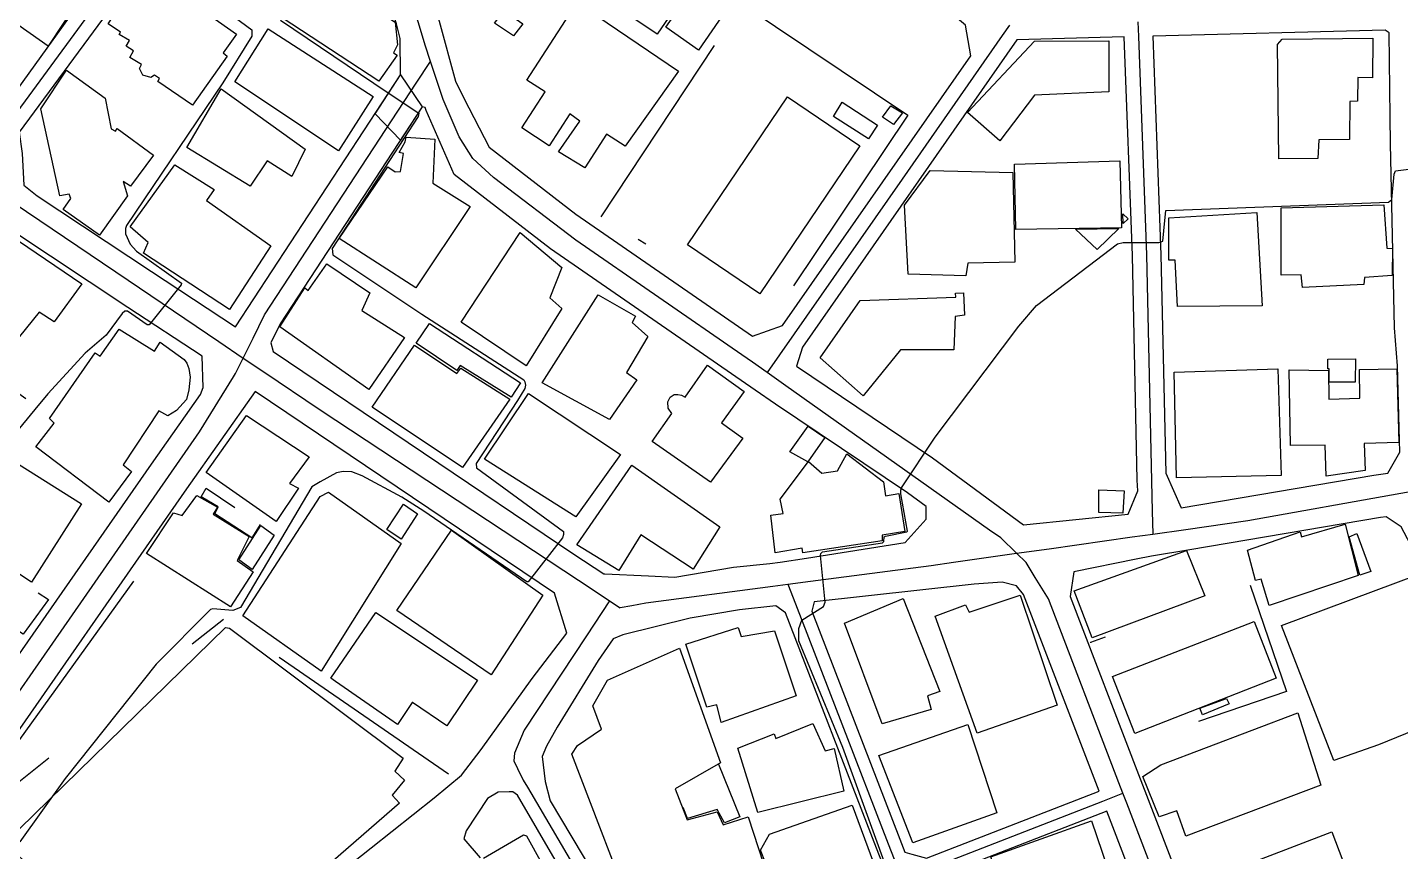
# Model space of a CAD drawing. Header units: millimetres. Extents: x 198785 to 203305, y 542885 to 545889.
# Drawn here: x 202611.8 to 202803.6, y 544799.4 to 544914.6 of the extents above; entities that cross this region are included whole.
import ezdxf

# ---------------------------------------------------------------- set-up
doc = ezdxf.new("R2010")
doc.units = ezdxf.units.MM
doc.linetypes.add('FENCE_25K', pattern=[54.3, 28.7, -9.2, -16.4])
doc.linetypes.add('HIDDEN_BULD_25K', pattern=[28.8, 18.4, -10.4])
for name, color, linetype in [('A0013117', 253, 'Continuous'), ('A0013118', 253, 'Continuous'), ('A0023217', 253, 'Continuous'), ('B0014111', 253, 'Continuous'), ('B0014112', 253, 'Continuous'), ('B0014113', 253, 'Continuous'), ('B0014115', 253, 'Continuous'), ('B0014116', 253, 'Continuous'), ('B0024120', 253, 'Continuous'), ('C0076117', 253, 'Continuous'), ('C0390130', 253, 'Continuous'), ('F0017111', 253, 'Continuous'), ('F0017114', 253, 'Continuous')]:
    doc.layers.add(name, color=color, linetype=linetype)

msp = doc.modelspace()

# ---------------------------------------------------------------- linework, layer by layer
at = {"layer": 'A0013117'}
for points in [[(202602.43, 544899.47), (202606.37, 544900.33), (202618.51, 544917.16), (202634.31, 544939.07), (202655.11, 544969.71), (202655.91, 544973.69), (202653.01, 544975.66), (202638.46, 544985.16), (202633.95, 544984.34), (202617.68, 544960.59), (202600.8, 544935.95), (202586.35, 544914.22), (202586.41, 544912.7), (202586.91, 544909.77), (202602.43, 544899.47)], [(202640.89, 544872.74), (202663.93, 544907.96), (202663.88, 544913.02), (202663.35, 544915.07), (202662.49, 544917.7), (202661.22, 544922.64), (202661.18, 544924.45), (202661.72, 544928.07), (202673.35, 544945.61), (202680.46, 544955.55), (202679.17, 544958.48), (202662.45, 544969.36), (202658.95, 544968.23), (202627.94, 544923.42), (202610.66, 544899.95), (202611.09, 544896.95), (202611.3, 544892.52), (202613.16, 544891.03), (202629.14, 544880.43), (202640.89, 544872.74)], [(202713.09, 544871.42), (202717.32, 544872.92), (202743.6, 544910.6), (202742.87, 544914.87), (202739.76, 544917.48), (202716.25, 544934.51), (202713.52, 544936.49), (202710.24, 544938.72), (202703.39, 544943.39), (202690.75, 544952.08), (202685.94, 544952.04), (202685.12, 544951.76), (202678.29, 544942.21), (202667.46, 544925.87), (202667.19, 544924.07), (202667.2, 544923.46), (202668.26, 544919.38), (202669.33, 544915.43), (202671.61, 544907.06), (202672.78, 544904.69), (202676.32, 544897.82), (202688.45, 544888.48), (202713.09, 544871.42)], [(202773, 544847.43), (202799.9, 544851.97), (202801.89, 544852.28), (202803.56, 544855.19), (202803.47, 544858.55), (202803.24, 544867.28), (202802.8, 544872.6), (202802.32, 544894.05), (202802.23, 544898.3), (202802.19, 544902.08), (202802.05, 544913.83), (202801.52, 544914.17), (202769.04, 544913.36), (202770.18, 544882.79), (202770.84, 544852.26), (202773, 544847.43)], [(202750.98, 544845.02), (202765.59, 544846.55), (202766.95, 544849.78), (202766.87, 544851.27), (202766.18, 544882.67), (202765.04, 544913.25), (202750.06, 544912.86), (202720.08, 544869.89), (202719.25, 544867.2), (202738.24, 544854.41), (202750.98, 544845.02)], [(202569.05, 544835.32), (202599.53, 544814.49), (202601.15, 544813.35), (202629.13, 544853.53), (202635.98, 544863.25), (202636.35, 544864.22), (202636.23, 544868.62), (202625.84, 544875.42), (202609.63, 544886.18), (202608.41, 544887.15), (202604.2, 544890.51), (202600.13, 544893.25), (202584.85, 544903.51), (202580.1, 544900.75), (202573.11, 544890.33), (202611.58, 544862.68)], [(202698.58, 544837.89), (202702.25, 544837.71), (202710.45, 544839.1), (202715.51, 544839.65), (202716.99, 544839.81), (202720.66, 544840.39), (202734.45, 544842.56), (202737.37, 544845.84), (202737.38, 544847.59), (202734.78, 544849.5), (202716.34, 544861.92), (202713.47, 544863.85), (202710.17, 544866.14), (202684.91, 544883.63), (202671.44, 544894.01), (202667.51, 544902.98), (202667.36, 544903.38), (202666.97, 544903.47), (202647.12, 544873.14), (202645.81, 544870.48), (202646.12, 544869.25), (202688.14, 544840.92), (202692.33, 544838.2), (202692.47, 544838.19), (202698.58, 544837.89)], [(202672.44, 544810.02), (202675.21, 544813.65), (202682.33, 544823.55), (202687.17, 544829.89), (202685.47, 544835.5), (202643.63, 544863.69), (202634.05, 544850.09), (202605.79, 544809.51)], [(202782.1, 544770.99), (202784.38, 544769.4), (202826.23, 544784.18), (202828.37, 544787.92), (202818.32, 544815.78), (202816.1, 544820.64), (202813.86, 544825.55), (202811.98, 544829.13), (202803.76, 544844.74), (202801.65, 544846.17), (202800.87, 544846.05), (202774.23, 544841.56), (202768.85, 544840.65), (202766.7, 544840.22), (202758.01, 544838.46), (202757.5, 544835.04), (202767.06, 544810.15), (202768.18, 544807.23), (202782.1, 544770.99)], [(202735.37, 544799.01), (202737.44, 544798.45), (202761.53, 544807.82), (202750.98, 544835.3), (202749.98, 544836.5), (202747.99, 544837.03), (202744.08, 544836.73), (202721.73, 544834.29), (202721.38, 544832.96), (202733.68, 544801.1), (202734.4, 544799.27), (202735.37, 544799.01)], [(202732.8, 544793.76), (202730.42, 544799.83), (202717.72, 544832.72), (202716.36, 544833.7), (202711.28, 544833.15), (202704.38, 544831.98), (202695, 544829.65), (202693.63, 544829.08), (202691.56, 544826.08), (202685.8, 544816.73), (202684.33, 544814.09), (202683.72, 544812.66), (202684.15, 544809.17), (202684.86, 544806.44), (202701.55, 544778.38)], [(202697.35, 544777.87), (202680.28, 544807.25), (202679.63, 544807.69), (202679.1, 544807.7), (202677.58, 544807.67), (202676.09, 544806.77)], [(202773.86, 544775.68), (202762.6, 544805.02), (202732.91, 544793.47)]]:
    msp.add_lwpolyline(points, dxfattribs=at)
at = {"layer": 'A0013118'}
for points in [[(202638.3, 544782.68), (202633.2, 544777.83), (202633.09, 544777.83), (202608.67, 544800.55), (202639.46, 544830.66), (202640.05, 544830.61), (202664.29, 544812.43), (202663.14, 544810.62), (202664.49, 544809.35), (202662.75, 544807.26), (202663.79, 544806.13), (202647.04, 544791.52)], [(202651.27, 544793.06), (202659.84, 544799.9), (202668.63, 544806.86), (202672.44, 544810.02)], [(202676.09, 544806.77), (202673.11, 544802.27), (202672.78, 544801.16), (202675.08, 544798.49)], [(202675.51, 544798.42), (202681.1, 544801.72), (202681.54, 544801.57), (202686.03, 544793.39)]]:
    msp.add_lwpolyline(points, dxfattribs=at)
at = {"layer": 'A0023217'}
for points in [[(202605.29, 544893.18), (202607.09, 544895.82), (202608.34, 544899.94), (202631.43, 544931.47), (202658.9, 544971.71), (202660.69, 544974.34)], [(202668.14, 544909.83), (202667.4, 544912.11), (202666.74, 544914.28), (202665.41, 544918.63), (202664.32, 544922.64), (202664.19, 544924.07), (202664.43, 544925.87), (202665.32, 544928.07), (202674.69, 544942.21), (202682.79, 544953.66), (202685.66, 544957.88)], [(202749.03, 544914.89), (202748.01, 544913.43), (202734, 544893.34), (202716.9, 544868.81), (202715.15, 544866.31)], [(202766.96, 544915.37), (202767.04, 544913.31), (202768.18, 544882.79), (202768.96, 544846.95), (202769.03, 544843.75)], [(202641.97, 544868.36), (202643.33, 544871.11), (202644.95, 544874.38), (202666.14, 544906.77), (202668.14, 544909.83)], [(202715.15, 544866.31), (202713.09, 544867.77), (202711.63, 544868.78), (202688.45, 544884.83), (202676.94, 544893.59), (202674.02, 544896.26), (202672.15, 544899.26), (202669.89, 544904.48), (202669.61, 544905.33), (202668.14, 544909.83)], [(202605.29, 544893.18), (202609.96, 544890.02), (202625.87, 544879.25), (202638.55, 544870.67), (202641.97, 544868.36)], [(202602.48, 544810.01), (202603.47, 544811.43), (202635.86, 544858.02), (202640.6, 544865.71), (202640.89, 544866.18), (202641.97, 544868.36)], [(202641.97, 544868.36), (202644.85, 544866.41), (202652.7, 544861.1), (202690.97, 544835.84), (202693.13, 544834.41)], [(202750.01, 544841.06), (202747.8, 544843.2), (202746.23, 544844.31), (202717.75, 544864.47), (202715.15, 544866.31)], [(202769.03, 544843.75), (202773.63, 544844.4), (202782.31, 544845.63), (202803.67, 544849.44), (202806.62, 544849.97)], [(202750.01, 544841.06), (202754.54, 544841.7), (202766.15, 544843.35), (202769.03, 544843.75)], [(202718.04, 544836.74), (202721.23, 544837.16), (202738.05, 544839.37), (202741.18, 544839.81), (202750.01, 544841.06)], [(202764.87, 544807.51), (202764.3, 544808.99), (202754.45, 544834.68), (202752.61, 544837.69), (202751.34, 544839.78), (202750.01, 544841.06)], [(202693.13, 544834.41), (202694.6, 544833.44), (202694.64, 544833.47), (202696.27, 544833.77), (202698.23, 544834.14), (202715.96, 544836.47), (202718.04, 544836.74)], [(202718.04, 544836.74), (202719.1, 544834.01), (202732.05, 544800.46), (202733.64, 544796.4), (202734.04, 544796.29), (202735.22, 544795.98), (202762.06, 544806.42), (202764.87, 544807.51)], [(202693.13, 544834.41), (202689.91, 544829.54), (202681.19, 544816.35), (202679.84, 544813.11), (202679.75, 544812.03), (202680.28, 544810.96), (202681.08, 544809.35), (202681.67, 544808.36), (202699.57, 544777.88), (202713.26, 544749.6), (202714.29, 544748.51), (202715.83, 544748), (202717.43, 544748), (202719.04, 544748.39), (202775.54, 544771.32), (202779.68, 544768.95)], [(202779.68, 544768.95), (202777.99, 544773.33), (202776.65, 544776.8), (202765.4, 544806.13), (202764.87, 544807.51)]]:
    msp.add_lwpolyline(points, dxfattribs=at)
at = {"layer": 'B0014111'}
for points in [[(202710.32, 544929.03), (202699.79, 544913.64), (202689.88, 544920.35), (202700.12, 544935.85), (202710.32, 544929.03)], [(202713.55, 544923.02), (202705.58, 544911.39), (202701.01, 544914.61), (202709.11, 544926.1), (202713.55, 544923.02)], [(202623.51, 544900.4), (202624.09, 544900.07), (202624.33, 544900.44), (202629.41, 544896.72), (202626.22, 544892.38), (202625.18, 544893.03), (202625.78, 544891.04), (202621.87, 544885.51), (202616.78, 544889.14), (202617.85, 544890.68), (202617.66, 544891.27), (202616.35, 544891.02), (202613.68, 544903.18), (202617.27, 544908.62), (202622.67, 544904.7), (202623.51, 544900.4)], [(202728.11, 544898.03), (202714.12, 544877.33), (202704.01, 544884.17), (202718, 544904.86), (202728.11, 544898.03)], [(202784.31, 544875.66), (202772.5, 544875.54), (202772.18, 544882.05), (202771.3, 544882.06), (202771.29, 544887.94), (202783.58, 544888.68), (202784.31, 544875.66)], [(202610.55, 544884.72), (202619.41, 544878.75), (202615.56, 544873.41), (202613.45, 544874.78), (202610.69, 544871.37), (202607.12, 544873.2), (202605.86, 544871.53), (202601.67, 544874.09), (202607.15, 544883.07), (202608.89, 544882.12), (202610.55, 544884.72)], [(202653.62, 544881.53), (202659.64, 544877.49), (202658.53, 544875.01), (202664.5, 544871.21), (202659.51, 544863.94), (202647.05, 544872.74), (202650.55, 544878.18), (202651.01, 544877.82), (202653.62, 544881.53)], [(202668, 544873.18), (202680.7, 544864.91), (202679.39, 544862.88), (202672.28, 544867.29), (202671.78, 544866.6), (202666.14, 544870.43), (202668, 544873.18)], [(202711.94, 544863.69), (202708.79, 544859.29), (202711.78, 544857.15), (202707.22, 544851), (202699.09, 544856.69), (202701.85, 544860.59), (202701.34, 544861.34), (202701.3, 544862.21), (202701.6, 544862.89), (202702.17, 544863.25), (202702.7, 544863.26), (202703.19, 544863.17), (202703.68, 544862.88), (202706.84, 544867.35), (202711.94, 544863.69)], [(202803.11, 544866.83), (202803.39, 544856.55), (202798.58, 544856.42), (202798.69, 544852.61), (202793.25, 544851.85), (202793.13, 544856.17), (202788.26, 544856.11), (202788.11, 544866.71), (202793.59, 544866.63), (202793.65, 544862.62), (202797.98, 544862.74), (202797.9, 544866.76), (202803.11, 544866.83)], [(202708.56, 544844.76), (202704.81, 544838.84), (202697.51, 544843.62), (202694.45, 544838.63), (202688.59, 544842.25), (202696.25, 544853.4), (202708.56, 544844.76)], [(202664.01, 544842.44), (202652.87, 544824.58), (202641.89, 544832.31), (202652.73, 544849), (202653.89, 544849.59), (202664.01, 544842.44)], [(202795.91, 544845.12), (202797.73, 544837.96), (202785.29, 544833.75), (202784.16, 544837.46), (202783.38, 544837.24), (202782.27, 544841.48), (202789.61, 544844.04), (202789.8, 544843.37), (202795.91, 544845.12)], [(202776.31, 544835.1), (202760.56, 544829.22), (202758.04, 544835.83), (202773.76, 544841.46), (202776.31, 544835.1)], [(202786.29, 544823.58), (202766.54, 544815.88), (202763.43, 544823.84), (202783.19, 544831.54), (202786.29, 544823.58)], [(202798.88, 544789.35), (202779.79, 544781.96), (202775, 544794.8), (202794.07, 544802.11), (202798.88, 544789.35)]]:
    msp.add_lwpolyline(points, dxfattribs=at)
at = {"layer": 'B0014112'}
for points in [[(202627.16, 544921.27), (202628.05, 544920.62), (202628.32, 544921.05), (202632.41, 544918.29), (202633.03, 544919.31), (202641.03, 544913.63), (202639.15, 544911.04), (202639.73, 544910.58), (202634.87, 544903.72), (202630.02, 544907.01), (202630.25, 544907.44), (202629.56, 544907.91), (202629.03, 544907.56), (202627.93, 544907.91), (202627.46, 544908.82), (202627.73, 544909.37), (202626.11, 544910.39), (202626.61, 544911.31), (202625.61, 544911.95), (202626.08, 544912.74), (202624.63, 544913.57), (202624.8, 544913.9), (202623.07, 544915.09), (202627.16, 544921.27)], [(202752.53, 544905.12), (202747.67, 544898.7), (202743.17, 544902.67), (202752.53, 544912.66), (202762.9, 544912.72), (202762.88, 544905.57), (202752.53, 544905.12)], [(202799.78, 544913.06), (202799.75, 544907.55), (202797.68, 544907.58), (202797.63, 544904.27), (202796.56, 544904.2), (202796.54, 544898.92), (202792.22, 544898.87), (202792.11, 544896.27), (202786.64, 544896.21), (202786.45, 544912.18), (202787.09, 544912.93), (202799.78, 544913.06)], [(202650.59, 544897.56), (202648.73, 544893.75), (202645.3, 544895.91), (202642.91, 544892.39), (202634.09, 544897.79), (202638.88, 544905.97), (202650.59, 544897.56)], [(202668.71, 544898.96), (202668.46, 544892.82), (202673.66, 544889.52), (202666.06, 544878.18), (202655.38, 544885.08), (202662.15, 544895.09), (202663.2, 544894.41), (202663.94, 544894.44), (202664.37, 544896.97), (202663.73, 544897.1), (202664.58, 544898.59), (202664.74, 544899.24), (202668.71, 544898.96)], [(202764.66, 544886.58), (202749.9, 544886.33), (202749.73, 544895.48), (202764.44, 544895.91), (202764.66, 544886.58)], [(202802.54, 544883.69), (202802.46, 544879.88), (202798.61, 544879.63), (202798.53, 544878.62), (202789.94, 544878.21), (202789.78, 544879.97), (202786.97, 544879.95), (202786.99, 544889.34), (202801.32, 544889.77), (202801.75, 544883.72), (202802.54, 544883.69)], [(202686.45, 544875.29), (202681.51, 544867.25), (202672.41, 544873.35), (202680.65, 544885.89), (202686.45, 544881.01), (202684.79, 544876.76), (202686.45, 544875.29)], [(202696.94, 544865.31), (202693.14, 544859.75), (202683.72, 544864.91), (202691.55, 544877.18), (202696.76, 544874.22), (202696.31, 544873.3), (202698.5, 544871.38), (202695.52, 544866.32), (202696.94, 544865.31)], [(202741.44, 544874.15), (202741.24, 544869.48), (202733.8, 544869.52), (202728.58, 544863.09), (202722.56, 544868.4), (202728.15, 544876.4), (202741.53, 544876.85), (202741.49, 544877.43), (202742.61, 544877.47), (202742.75, 544874.37), (202741.44, 544874.15)], [(202624.64, 544872.39), (202629.55, 544869.32), (202630.34, 544870.56), (202633.73, 544868.17), (202634.07, 544867.65), (202634.36, 544866.87), (202634.55, 544865.69), (202634.37, 544863.92), (202634.02, 544862.58), (202632.62, 544861.02), (202631.44, 544860.26), (202630.15, 544860.96), (202625.17, 544853.44), (202626.37, 544852.51), (202623.2, 544848.21), (202612.99, 544855.93), (202615.56, 544859.24), (202614.87, 544859.92), (202621.27, 544869.09), (202621.96, 544868.62), (202624.64, 544872.39)], [(202665.89, 544870.17), (202671.81, 544866.2), (202672.36, 544866.96), (202679.19, 544862.62), (202672.58, 544853.05), (202659.99, 544861.47), (202665.89, 544870.17)], [(202694.65, 544854.85), (202688.41, 544846.17), (202675.66, 544854.21), (202681.81, 544863.42), (202694.65, 544854.85)], [(202726.29, 544854.94), (202731.39, 544851.05), (202731.69, 544849.11), (202733.54, 544849.41), (202734.39, 544844.11), (202731.22, 544843.6), (202731.21, 544842.82), (202720.16, 544841.14), (202720.05, 544841.79), (202716.27, 544841.14), (202715.67, 544846.4), (202717.38, 544846.64), (202716.99, 544848.64), (202720.93, 544853.9), (202722.82, 544852.27), (202725, 544852.59), (202726.29, 544854.94)], [(202800.59, 544814.3), (202794.32, 544812.1), (202787, 544830.98), (202806.13, 544838.08), (202813.13, 544819.39), (202800.59, 544814.3)], [(202750.49, 544835.2), (202755.68, 544819.83), (202744.49, 544815.93), (202738.61, 544832.28), (202742.87, 544833.85), (202743.36, 544832.82), (202750.49, 544835.2)], [(202738.06, 544819.22), (202731.22, 544817.22), (202725.98, 544831.27), (202734.17, 544834.76), (202739.27, 544821.73), (202737.56, 544821.13), (202738.06, 544819.22)], [(202674.71, 544823.32), (202670.41, 544816.92), (202665.59, 544820.2), (202665.58, 544820.2), (202665.49, 544820.08), (202663.53, 544817.14), (202662.44, 544817.89), (202654.87, 544823.14), (202654.21, 544823.6), (202660.5, 544832.8), (202674.71, 544823.32)]]:
    msp.add_lwpolyline(points, dxfattribs=at)
at = {"layer": 'B0014113'}
for points in [[(202604.77, 544933.28), (202621.16, 544921.79), (202614.7, 544911.96), (202598.16, 544923.61), (202598.3, 544923.98), (202596.08, 544925.41), (202600.46, 544931.63), (202603.05, 544930.35), (202604.77, 544933.28)], [(202663.46, 544910.7), (202660.89, 544907.08), (202647.4, 544915.93), (202652.03, 544922.94), (202658.62, 544919.05), (202658.43, 544918.47), (202663.19, 544915.31), (202663.49, 544912.13), (202662.97, 544911.02), (202663.46, 544910.7)], [(202702.76, 544908.47), (202695.32, 544897.99), (202692.71, 544899.63), (202689.67, 544894.94), (202685.99, 544897.2), (202688.99, 544901.49), (202687.58, 544902.48), (202684.71, 544898.04), (202680.86, 544900.53), (202684.12, 544905.56), (202681.58, 544907.21), (202688.62, 544918.07), (202702.76, 544908.47)], [(202660.09, 544904.91), (202655.27, 544897.34), (202640.8, 544906.99), (202645.45, 544914.36), (202660.09, 544904.91)], [(202645.82, 544884.02), (202640.06, 544875.12), (202628.04, 544883.03), (202628.69, 544884.49), (202626.16, 544886.68), (202632.39, 544895.37), (202637.88, 544891.91), (202636.84, 544890.38), (202645.82, 544884.02)], [(202743.2, 544881.6), (202742.9, 544879.83), (202734.85, 544880.06), (202734.35, 544889.71), (202737.95, 544894.59), (202749.5, 544894.31), (202749.75, 544881.75), (202743.2, 544881.6)], [(202786.95, 544851.94), (202772.35, 544851.61), (202772.01, 544866.37), (202786.51, 544866.84), (202786.95, 544851.94)], [(202649.7, 544850.15), (202646.56, 544845.5), (202636.79, 544852.37), (202642.43, 544860.33), (202651.18, 544854.54), (202648.41, 544850.81), (202649.7, 544850.15)], [(202619.36, 544847.97), (202612.39, 544837.01), (202601.92, 544843.98), (202609.31, 544854.32), (202619.36, 544847.97)], [(202637.77, 544846.53), (202642.8, 544843.4), (202641.1, 544840.03), (202643.37, 544838.45), (202640.2, 544833.57), (202628.45, 544841.01), (202632.21, 544846.73), (202633.43, 544846.32), (202635.47, 544849.14), (202638.35, 544847.5), (202637.77, 544846.53)], [(202683.84, 544835.22), (202676.6, 544824.08), (202663.43, 544833.04), (202671.05, 544844.29), (202683.84, 544835.22)], [(202711.11, 544830.69), (202711.54, 544829.41), (202716.18, 544830.23), (202719.2, 544821.11), (202708.74, 544817.39), (202708.13, 544819.88), (202706.73, 544819.55), (202703.79, 544828.34), (202711.11, 544830.69)], [(202792.53, 544808.62), (202773.65, 544801.53), (202772.41, 544805.05), (202769.94, 544804.23), (202767.63, 544809.84), (202770.16, 544811.46), (202789.28, 544818.76), (202792.53, 544808.62)], [(202721.52, 544817.26), (202723.24, 544813.46), (202724.5, 544813.75), (202725.88, 544807.79), (202713.87, 544804.82), (202711.04, 544813.79), (202716.12, 544815.8), (202716.39, 544815.18), (202721.52, 544817.26)], [(202747.23, 544804.76), (202735.5, 544800.59), (202730.77, 544812.81), (202743.21, 544817.14), (202747.23, 544804.76)], [(202731.76, 544793.13), (202718.43, 544788.92), (202714.25, 544799.55), (202715.48, 544801.8), (202727.03, 544805.86), (202731.76, 544793.13)]]:
    msp.add_lwpolyline(points, dxfattribs=at)
at = {"layer": 'B0014115'}
for points in [[(202702.29, 544808.11), (202703.98, 544803.79), (202708.17, 544804.89), (202709, 544803.1), (202712.5, 544804.23), (202717.43, 544789.09), (202704.4, 544783.79), (202701.8, 544790.05), (202697.24, 544788.55), (202687.86, 544812.96), (202688.66, 544814.18), (202692.03, 544816.45), (202690.79, 544819.73), (202692.84, 544823.34), (202702.89, 544827.79), (202708.66, 544811.75), (202702.29, 544808.11)], [(202763.44, 544792.42), (202764.54, 544789.48), (202765.76, 544789.81), (202772.04, 544772.65), (202757.13, 544768.46), (202746.43, 544798.62), (202760.49, 544803.65), (202764.16, 544792.83), (202763.44, 544792.42)]]:
    msp.add_lwpolyline(points, dxfattribs=at)
at = {"layer": 'B0014116', "linetype": 'HIDDEN_BULD_25K', "flags": 128}
for points in [[(202681.04, 544915.06), (202679.72, 544913.38), (202677.08, 544915.16), (202678.43, 544916.88), (202681.04, 544915.06)], [(202730.59, 544900.89), (202729.33, 544898.98), (202724.43, 544902.1), (202725.64, 544904.13), (202730.59, 544900.89)], [(202734.06, 544902.64), (202732.83, 544901.02), (202731.29, 544902.05), (202732.45, 544903.63), (202734.06, 544902.64)], [(202765.59, 544887.82), (202764.9, 544887.15), (202764.87, 544888.52), (202765.59, 544887.82)], [(202764.31, 544886.47), (202761.26, 544883.55), (202758.24, 544886.37), (202764.31, 544886.47)], [(202797.35, 544868.25), (202797.32, 544864.96), (202793.69, 544864.97), (202793.67, 544866.84), (202793.48, 544866.85), (202793.5, 544868.2), (202797.35, 544868.25)], [(202723.23, 544857.25), (202720.84, 544853.86), (202718.33, 544855.24), (202720.91, 544858.81), (202723.23, 544857.25)], [(202644.32, 544845.08), (202643.18, 544843.21), (202637.97, 544846.58), (202638.44, 544847.55), (202636.1, 544848.93), (202636.8, 544850.15), (202644.32, 544845.08)], [(202666.32, 544846.59), (202664.04, 544843.01), (202662.04, 544844.37), (202664.36, 544847.92), (202666.32, 544846.59)], [(202646.28, 544843.59), (202643.2, 544838.77), (202641.35, 544840.12), (202644.42, 544844.95), (202646.28, 544843.59)], [(202799.49, 544838.5), (202797.95, 544838), (202796.47, 544843.38), (202797.54, 544843.84), (202799.49, 544838.5)], [(202614.73, 544834.6), (202611.22, 544829.75), (202606.51, 544832.83), (202608.86, 544836.62), (202605.99, 544838.79), (202606.71, 544839.82), (202614.73, 544834.6)], [(202779.69, 544820.02), (202775.99, 544818.47), (202775.61, 544819.39), (202779.35, 544820.78), (202779.69, 544820.02)], [(202708.34, 544811.56), (202711.36, 544804.21), (202709.22, 544803.38), (202708.18, 544805.25), (202704.01, 544803.96), (202702.45, 544808.09), (202708.34, 544811.56)]]:
    msp.add_lwpolyline(points, dxfattribs=at)
at = {"layer": 'B0024120', "linetype": 'FENCE_25K', "flags": 128}
for points in [[(202691.96, 544888.1), (202711.65, 544917.83)], [(202711.65, 544917.83), (202734.83, 544902.29)], [(202734.83, 544902.29), (202716.23, 544874.6), (202714.01, 544874.29), (202697.15, 544884.91)], [(202670.62, 544810.19), (202639.22, 544831.87), (202628.25, 544839.44), (202595.47, 544793.81), (202594.53, 544785.86), (202616.78, 544724.31), (202615.13, 544714.45), (202611.98, 544702.53), (202602.49, 544679.35)], [(202782.65, 544836.62), (202787.7, 544821.73), (202765.65, 544814.2), (202760.37, 544828.62), (202762.45, 544829.37)], [(202645.62, 544648.37), (202629.07, 544686.37), (202614.75, 544682.96), (202613.14, 544684.62), (202615.62, 544692.88), (202618.57, 544707.21), (202617.68, 544734.25), (202613.42, 544756.52), (202606.23, 544794.33), (202605.6, 544800.87), (202609.89, 544808.55), (202639.22, 544831.87)]]:
    msp.add_lwpolyline(points, dxfattribs=at)
at = {"layer": 'C0076117'}
msp.add_lwpolyline([(202764.84, 544846.67), (202761.51, 544846.76), (202761.52, 544849.94), (202765.04, 544849.78), (202764.84, 544846.67)], dxfattribs=at)
at = {"layer": 'C0390130'}
msp.add_lwpolyline([(202666.97, 544903.47), (202663.93, 544898.83), (202660.37, 544902.51), (202663.93, 544907.96), (202666.97, 544903.47)], dxfattribs=at)
at = {"layer": 'F0017111', "elevation": 60}
for points in [[(202647.15, 544915.57), (202662.07, 544905.52), (202666.49, 544902.61), (202666.41, 544902.12), (202654.4, 544883.68), (202654.49, 544882.8), (202666.9, 544874.51), (202681.14, 544865.29), (202681.28, 544865.02), (202681.4, 544864.57), (202681.32, 544864.1), (202680.26, 544862.43), (202674.49, 544853.61), (202674.53, 544853.01), (202686.7, 544844.09), (202686.7, 544843.68), (202686.58, 544843.23), (202681.79, 544837.06), (202681.6, 544837.06), (202671.07, 544844.31), (202667.18, 544846.94), (202664.14, 544848.9), (202658.59, 544851.9), (202657.13, 544852.44), (202655.9, 544852.5), (202655.01, 544852.29), (202652.69, 544851.06), (202651.54, 544850.33), (202641.56, 544833.5), (202640.52, 544833.08), (202637.71, 544833.29), (202637.4, 544833.19), (202629.81, 544825.56), (202617.08, 544809.56), (202610.77, 544800.72)], [(202733.21, 544793.2), (202725.73, 544813.89), (202719.59, 544828.84), (202719.59, 544830.56), (202719.98, 544831.71), (202723.05, 544833.63), (202723.24, 544834.21), (202722.6, 544840.73), (202722.67, 544841.02), (202722.89, 544841.27), (202731.27, 544842.51), (202731.45, 544842.72), (202731.52, 544843.34), (202731.7, 544843.45), (202734.67, 544844.06), (202734.75, 544844.17), (202733.84, 544849.35), (202733.84, 544849.86), (202733.91, 544850.22), (202738.64, 544857.3), (202750.31, 544872.82), (202752.8, 544875.69), (202764.12, 544884.31), (202764.89, 544884.51), (202769.87, 544884.51), (202770.45, 544884.7), (202770.57, 544886.13), (202770.88, 544889), (202801.98, 544890.14), (202802.45, 544890.52), (202802.74, 544894.05), (202802.93, 544894.53), (202808.85, 544895.29)]]:
    msp.add_lwpolyline(points, dxfattribs=at)
at = {"layer": 'F0017114', "elevation": 50}
msp.add_lwpolyline([(202630.49, 544923.6), (202643.15, 544914.23), (202643.15, 544913.37), (202639.11, 544906.83), (202625.63, 544886.89), (202625.52, 544886.46), (202625.52, 544885.71), (202626.17, 544884.26), (202627.03, 544883.29), (202633.33, 544878.82), (202633.28, 544878.61), (202628.81, 544873.01), (202628.54, 544873.01), (202625.79, 544874.89), (202625.41, 544874.89), (202625.04, 544874.57), (202622.81, 544871.53), (202619.88, 544869.03), (202614.68, 544863.36), (202612.84, 544861.15), (202598.78, 544844.1)], dxfattribs=at)

doc.saveas('drawing.dxf')
